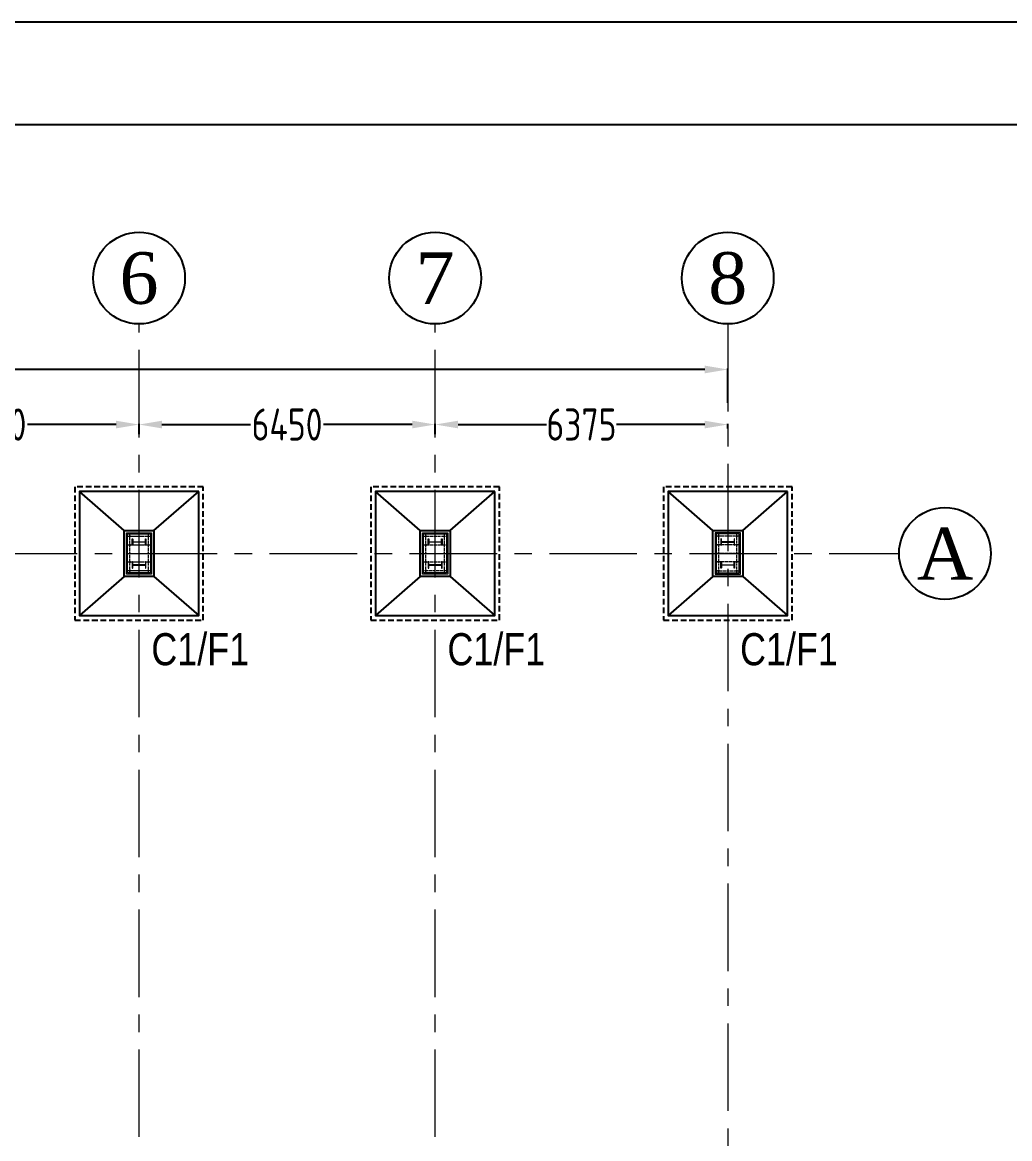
# Model space of a CAD drawing. Header units: millimetres. Extents: x 3470347 to 5996549, y -3470518 to 17149644.
# Drawn here: x 3866919 to 3888428, y 7345582 to 7369903 of the extents above; entities that cross this region are included whole.
import ezdxf
from ezdxf.enums import TextEntityAlignment as Align

# ---------------------------------------------------------------- set-up
doc = ezdxf.new("R2010")
doc.units = ezdxf.units.MM
doc.header["$MEASUREMENT"] = 0
doc.header["$PDMODE"] = 35
doc.header["$PDSIZE"] = -5
for name, pattern in [('CENTER', [50.800000000000004, 31.75, -6.35, 6.35, -6.35]), ('CENTERX2', [4, 2.5, -0.5, 0.5, -0.5]), ('HIDDEN', [0.375, 0.25, -0.125])]:
    doc.linetypes.add(name, pattern=pattern)
doc.layers.get('0').update_dxf_attribs({"linetype": 'CONTINUOUS', "lineweight": 25})
doc.layers.get('DEFPOINTS').update_dxf_attribs({"linetype": 'CONTINUOUS', "lineweight": 25})
for name, color, linetype, lineweight in [('CENTER', 8, 'CENTER', 0), ('GB', 2, 'CONTINUOUS', 20), ('NOTE', 7, 'CONTINUOUS', 25), ('SHEET', 7, 'CONTINUOUS', 15)]:
    doc.layers.add(name, color=color, linetype=linetype, lineweight=lineweight)
for name, color, linetype in [('CP', 2, 'CONTINUOUS'), ('GB PB', 1, 'CONTINUOUS'), ('YQ_AXIS', 4, 'CONTINUOUS')]:
    doc.layers.add(name, color=color, linetype=linetype)
doc.styles.add('Aerial', font='times.ttf')
doc.styles.add('DIM', font='geniso.shx', dxfattribs={"width": 0.85})
doc.styles.add('YQ_DIM', font='ARCHS.SHX', dxfattribs={"width": 0.8, "bigfont": 'HZDX.SHX'})
doc.dimstyles.new('ST-100', dxfattribs={"dimscale": 100, "dimtxt": 7, "dimasz": 5, "dimexe": 0.18, "dimexo": 0.0625, "dimgap": 0.2, "dimtad": 0, "dimdec": 0, "dimzin": 0, "dimdsep": 46, "dimtxsty": 'DIM', "dimblk": 'OPEN90', "dimcen": 0.09, "dimclrd": 256, "dimclrt": 7, "dimadec": 0, "dimazin": 0, "dimtfac": 1, "dimtdec": 0, "dimtofl": 0, "dimtmove": 0, "dimatfit": 3, "dimldrblk": 'OPEN90', "dimfxl": 1, "dimtolj": 1, "dimtzin": 0, "dimlwd": -1, "dimarcsym": 0})

# ---------------------------------------------------------------- blocks, each defined once
blk = doc.blocks.new('BP11')
at = {"layer": 'GB', "transparency": 33554483}
h = blk.add_hatch(color=3, dxfattribs=at)
h.dxf.hatch_style = 1
h.paths.add_polyline_path([(3812022.489916514, 7355150.468838083), (3812022.489916514, 7355148.068838082), (3812162.489916514, 7355148.068838082), (3812162.489916514, 7355150.468838083, 0.414213562373095), (3812152.489916514, 7355160.468838083), (3812096.239916514, 7355160.468838083), (3812096.239916514, 7355435.668838082), (3812152.489916514, 7355435.668838082, 0.414213562373095), (3812162.489916514, 7355445.668838082), (3812162.489916514, 7355448.068838082), (3812022.489916514, 7355448.068838082), (3812022.489916514, 7355445.668838082, 0.414213562373095), (3812032.489916514, 7355435.668838082), (3812088.739916514, 7355435.668838082), (3812088.739916514, 7355160.468838083), (3812032.489916514, 7355160.468838083, 0.4142135623458172)])
h = blk.add_hatch(color=3, dxfattribs=at)
h.dxf.hatch_style = 1
h.paths.add_polyline_path([(3812522.489916514, 7355148.068838082), (3812522.489916514, 7355150.468838083, -0.414213562373095), (3812532.489916514, 7355160.468838083), (3812588.739916514, 7355160.468838083), (3812588.739916514, 7355435.668838082), (3812532.489916514, 7355435.668838082, -0.414213562373095), (3812522.489916514, 7355445.668838082), (3812522.489916514, 7355448.068838082), (3812662.489916514, 7355448.068838082), (3812662.489916514, 7355445.668838082, -0.414213562373095), (3812652.489916514, 7355435.668838082), (3812596.239916514, 7355435.668838082), (3812596.239916514, 7355160.468838083), (3812652.489916514, 7355160.468838083, -0.4142135623458172), (3812662.489916514, 7355150.468838083), (3812662.489916514, 7355148.068838082)])
at = {"layer": 'GB', "color": 8, "linetype": 'CENTERX2', "ltscale": 20}
for p, q in [((3812767.489916514, 7355498.068838082), (3811917.489916514, 7355498.068838082)), ((3811967.489916514, 7355548.068838082), (3811967.489916514, 7355048.068838082)), ((3812157.489916514, 7355548.068838082), (3812157.489916514, 7355048.068838082)), ((3812342.489916514, 7355548.068838082), (3812342.489916514, 7355048.068838082)), ((3812527.489916514, 7355548.068838082), (3812527.489916514, 7355048.068838082)), ((3812717.489916514, 7355048.068838082), (3812717.489916514, 7355548.068838082)), ((3811917.489916514, 7355098.068838082), (3812767.489916514, 7355098.068838082))]:
    blk.add_line(p, q, dxfattribs=at)
at = {"layer": 'GB', "color": 4}
blk.add_lwpolyline([(3811892.489916514, 7355573.068838082), (3811892.489916514, 7355023.068838082), (3812792.489916514, 7355023.068838082), (3812792.489916514, 7355573.068838082)], close=True, dxfattribs=at)
at = {"layer": 'GB', "color": 5}
blk.add_lwpolyline([(3811917.489916514, 7355548.068838082), (3811917.489916514, 7355048.068838082), (3812767.489916514, 7355048.068838082), (3812767.489916514, 7355548.068838082)], close=True, dxfattribs=at)
at = {"layer": 'GB', "color": 3}
for points in [[(3812088.739916514, 7355160.468838083), (3812032.489916514, 7355160.468838083, 0.414213562373095), (3812022.489916514, 7355150.468838083), (3812022.489916514, 7355148.068838082), (3812162.489916514, 7355148.068838082), (3812162.489916514, 7355150.468838083, 0.414213562373095), (3812152.489916514, 7355160.468838083), (3812096.239916514, 7355160.468838083), (3812096.239916514, 7355435.668838082), (3812152.489916514, 7355435.668838082, 0.414213562373095), (3812162.489916514, 7355445.668838082), (3812162.489916514, 7355448.068838082), (3812022.489916514, 7355448.068838082), (3812022.489916514, 7355445.668838082, 0.414213562373095), (3812032.489916514, 7355435.668838082), (3812088.739916514, 7355435.668838082)], [(3812596.239916514, 7355160.468838083), (3812652.489916514, 7355160.468838083, -0.414213562373095), (3812662.489916514, 7355150.468838083), (3812662.489916514, 7355148.068838082), (3812522.489916514, 7355148.068838082), (3812522.489916514, 7355150.468838083, -0.414213562373095), (3812532.489916514, 7355160.468838083), (3812588.739916514, 7355160.468838083), (3812588.739916514, 7355435.668838082), (3812532.489916514, 7355435.668838082, -0.414213562373095), (3812522.489916514, 7355445.668838082), (3812522.489916514, 7355448.068838082), (3812662.489916514, 7355448.068838082), (3812662.489916514, 7355445.668838082, -0.414213562373095), (3812652.489916514, 7355435.668838082), (3812596.239916514, 7355435.668838082)]]:
    blk.add_lwpolyline(points, format="xyb", close=True, dxfattribs=at)
at = {"layer": 'GB'}
for centre in [(3811967.489916514, 7355498.068838082), (3812157.489916514, 7355498.068838082), (3812342.489916514, 7355498.068838082), (3812527.489916514, 7355498.068838082), (3812717.489916514, 7355498.068838082), (3811967.489916514, 7355098.068838082), (3812157.489916514, 7355098.068838082), (3812342.489916514, 7355098.068838082), (3812527.489916514, 7355098.068838082), (3812717.489916514, 7355098.068838082)]:
    blk.add_circle(centre, 12, dxfattribs=at)
blk = doc.blocks.new('*D98')
at = {"layer": 'DEFPOINTS', "color": 0}
for p in [(3869461.910111329, 7361140.288371683), (3863011.910111329, 7360768.837879426), (3869461.910111329, 7360927.323422789)]:
    blk.add_point(p, dxfattribs=at)
at = {"layer": 'GB PB', "color": 0, "lineweight": -2}
for p, q in [((3863011.910111329, 7360775.087879426), (3863011.910111329, 7361158.288371683)), ((3869461.910111329, 7360933.573422789), (3869461.910111329, 7361158.288371683))]:
    blk.add_line(p, q, dxfattribs=at)
at = {"layer": 'GB PB'}
for p, q in [((3863511.910111329, 7361140.288371683), (3865443.17585936, 7361140.288371683)), ((3868961.910111329, 7361140.288371683), (3867030.644363297, 7361140.288371683))]:
    blk.add_line(p, q, dxfattribs=at)
for points in [[(3863511.910111329, 7361223.621705016), (3863511.910111329, 7361056.95503835), (3863011.910111329, 7361140.288371683)], [(3868961.910111329, 7361056.95503835), (3868961.910111329, 7361223.621705016), (3869461.910111329, 7361140.288371683)]]:
    blk.add_solid(points, dxfattribs=at)
at = {"layer": 'GB PB', "color": 7, "insert": (3866236.910111329, 7361140.288371683), "char_height": 700, "attachment_point": 5, "style": 'DIM'}
blk.add_mtext('\\A1;6450', dxfattribs=at)
blk = doc.blocks.new('_Open90')
at = {"color": 0, "linetype": 'ByBlock', "lineweight": -2}
for p, q in [((-0.5, 0.5), (0, 0)), ((0, 0), (-1, 0)), ((0, 0), (-0.5, -0.5))]:
    blk.add_line(p, q, dxfattribs=at)
blk = doc.blocks.new('*D99')
at = {"layer": 'DEFPOINTS', "color": 0}
for p in [(3875911.910111329, 7361140.288371683), (3869461.910111329, 7360927.323422789), (3875911.910111329, 7360927.323422789)]:
    blk.add_point(p, dxfattribs=at)
at = {"layer": 'GB PB', "color": 0, "lineweight": -2}
for p, q in [((3869461.910111329, 7360933.573422789), (3869461.910111329, 7361158.288371683)), ((3875911.910111329, 7360933.573422789), (3875911.910111329, 7361158.288371683))]:
    blk.add_line(p, q, dxfattribs=at)
at = {"layer": 'GB PB'}
for p, q in [((3869961.910111329, 7361140.288371683), (3871893.17585936, 7361140.288371683)), ((3875411.910111329, 7361140.288371683), (3873480.644363297, 7361140.288371683))]:
    blk.add_line(p, q, dxfattribs=at)
for points in [[(3869961.910111329, 7361223.621705016), (3869961.910111329, 7361056.95503835), (3869461.910111329, 7361140.288371683)], [(3875411.910111329, 7361056.95503835), (3875411.910111329, 7361223.621705016), (3875911.910111329, 7361140.288371683)]]:
    blk.add_solid(points, dxfattribs=at)
at = {"layer": 'GB PB', "color": 7, "insert": (3872686.910111329, 7361140.288371683), "char_height": 700, "attachment_point": 5, "style": 'DIM'}
blk.add_mtext('\\A1;6450', dxfattribs=at)
blk = doc.blocks.new('*D100')
at = {"layer": 'DEFPOINTS', "color": 0}
for p in [(3882286.910111329, 7361140.288371683), (3882286.910111329, 7361046.187580311), (3875911.910111329, 7360927.323422789)]:
    blk.add_point(p, dxfattribs=at)
at = {"layer": 'GB PB', "color": 0, "lineweight": -2}
for p, q in [((3875911.910111329, 7360933.573422789), (3875911.910111329, 7361158.288371683)), ((3882286.910111329, 7361052.437580311), (3882286.910111329, 7361158.288371683))]:
    blk.add_line(p, q, dxfattribs=at)
at = {"layer": 'GB PB'}
for p, q in [((3876411.910111329, 7361140.288371683), (3878335.660111329, 7361140.288371683)), ((3881786.910111329, 7361140.288371683), (3879863.160111329, 7361140.288371683))]:
    blk.add_line(p, q, dxfattribs=at)
for points in [[(3876411.910111329, 7361223.621705016), (3876411.910111329, 7361056.95503835), (3875911.910111329, 7361140.288371683)], [(3881786.910111329, 7361056.95503835), (3881786.910111329, 7361223.621705016), (3882286.910111329, 7361140.288371683)]]:
    blk.add_solid(points, dxfattribs=at)
at = {"layer": 'GB PB', "color": 7, "insert": (3879099.410111329, 7361140.288371683), "char_height": 700, "attachment_point": 5, "style": 'DIM'}
blk.add_mtext('\\A1;6375', dxfattribs=at)
blk = doc.blocks.new('*D101')
at = {"layer": 'DEFPOINTS', "color": 0}
for p in [(3882286.910111329, 7362340.458779649), (3837286.910111329, 7361609.295630691), (3882286.910111329, 7361609.295630691)]:
    blk.add_point(p, dxfattribs=at)
at = {"layer": 'GB PB', "color": 0, "lineweight": -2}
for p, q in [((3837286.910111329, 7361615.545630691), (3837286.910111329, 7362358.458779649)), ((3882286.910111329, 7361615.545630691), (3882286.910111329, 7362358.458779649))]:
    blk.add_line(p, q, dxfattribs=at)
at = {"layer": 'GB PB'}
for p, q in [((3837786.910111329, 7362340.458779649), (3856524.160111329, 7362340.458779649)), ((3881786.910111329, 7362340.458779649), (3863049.660111329, 7362340.458779649))]:
    blk.add_line(p, q, dxfattribs=at)
for points in [[(3837786.910111329, 7362423.792112982), (3837786.910111329, 7362257.125446316), (3837286.910111329, 7362340.458779649)], [(3881786.910111329, 7362257.125446316), (3881786.910111329, 7362423.792112982), (3882286.910111329, 7362340.458779649)]]:
    blk.add_solid(points, dxfattribs=at)
at = {"layer": 'GB PB', "color": 7, "insert": (3859786.910111329, 7362340.458779649), "char_height": 700, "attachment_point": 5, "style": 'DIM'}
blk.add_mtext('\\A1;45000 COLUMN C/C', dxfattribs=at)

msp = doc.modelspace()

# ---------------------------------------------------------------- linework, layer by layer
at = {"color": 192, "lineweight": 25, "elevation": -6.651888002746349e-07}
msp.add_lwpolyline([(3826002.106639126, 7286863.648936957), (3943443.91667733, 7286863.648936957), (3943443.91667733, 7369903.397326129), (3826002.106639126, 7369903.397326129)], close=True, dxfattribs=at)
at = {"layer": 'CENTER', "ltscale": 60}
for p, q in [((3869461.910111329, 7327331.41594723), (3869461.910111329, 7363331.41594723)), ((3875911.910111329, 7327331.41594723), (3875911.910111329, 7363331.41594723)), ((3882286.910111329, 7363331.41594723), (3882286.910111329, 7327331.41594723)), ((3832683.123969736, 7358331.41594723), (3886019.025764427, 7358331.41594723))]:
    msp.add_line(p, q, dxfattribs=at)
at = {"layer": 'NOTE', "color": 7, "linetype": 'HIDDEN', "ltscale": 500}
for points in [[(3870861.910111329, 7359781.41594723), (3868061.910111329, 7359781.41594723), (3868061.910111329, 7356881.41594723), (3870861.910111329, 7356881.41594723)], [(3877311.910111329, 7359781.41594723), (3874511.910111329, 7359781.41594723), (3874511.910111329, 7356881.41594723), (3877311.910111329, 7356881.41594723)], [(3883686.910111329, 7359781.41594723), (3880886.910111329, 7359781.41594723), (3880886.910111329, 7356881.41594723), (3883686.910111329, 7356881.41594723)]]:
    msp.add_lwpolyline(points, close=True, dxfattribs=at)
at = {"layer": 'NOTE', "color": 30, "true_color": 0xf26722}
for points in [[(3870761.910111329, 7359681.41594723), (3868161.910111329, 7359681.41594723), (3868161.910111329, 7356981.41594723), (3870761.910111329, 7356981.41594723)], [(3877211.910111329, 7359681.41594723), (3874611.910111329, 7359681.41594723), (3874611.910111329, 7356981.41594723), (3877211.910111329, 7356981.41594723)], [(3883586.910111329, 7359681.41594723), (3880986.910111329, 7359681.41594723), (3880986.910111329, 7356981.41594723), (3883586.910111329, 7356981.41594723)], [(3869786.910111329, 7358831.41594723), (3869786.910111329, 7357831.41594723), (3869136.910111329, 7357831.41594723), (3869136.910111329, 7358831.41594723)], [(3876236.910111329, 7358831.41594723), (3876236.910111329, 7357831.41594723), (3875586.910111329, 7357831.41594723), (3875586.910111329, 7358831.41594723)], [(3882611.910111329, 7358831.41594723), (3882611.910111329, 7357831.41594723), (3881961.910111329, 7357831.41594723), (3881961.910111329, 7358831.41594723)]]:
    msp.add_lwpolyline(points, close=True, dxfattribs=at)
for points in [[(3869136.910111329, 7358831.41594723), (3868161.910111329, 7359681.41594723)], [(3869786.910111329, 7358831.41594723), (3870761.910111329, 7359681.41594723)], [(3875586.910111329, 7358831.41594723), (3874611.910111329, 7359681.41594723)], [(3876236.910111329, 7358831.41594723), (3877211.910111329, 7359681.41594723)], [(3881961.910111329, 7358831.41594723), (3880986.910111329, 7359681.41594723)], [(3882611.910111329, 7358831.41594723), (3883586.910111329, 7359681.41594723)], [(3869136.910111329, 7357831.41594723), (3868161.910111329, 7356981.41594723)], [(3869786.910111329, 7357831.41594723), (3870761.910111329, 7356981.41594723)], [(3875586.910111329, 7357831.41594723), (3874611.910111329, 7356981.41594723)], [(3876236.910111329, 7357831.41594723), (3877211.910111329, 7356981.41594723)], [(3881961.910111329, 7357831.41594723), (3880986.910111329, 7356981.41594723)], [(3882611.910111329, 7357831.41594723), (3883586.910111329, 7356981.41594723)]]:
    msp.add_lwpolyline(points, dxfattribs=at)
at = {"layer": 'SHEET', "color": 220, "lineweight": 25, "elevation": -6.651888002746349e-07}
msp.add_lwpolyline([(3828239.093495831, 7289096.441440156), (3941206.929818854, 7289096.441440156), (3941206.929818854, 7367670.604822922), (3828239.093495831, 7367670.604822922)], close=True, dxfattribs=at)
at = {"layer": 'YQ_AXIS', "color": 1}
for centre in [(3869461.910111329, 7364331.41594723), (3875911.910111329, 7364331.41594723), (3882286.910111329, 7364331.41594723), (3887019.025764427, 7358331.41594723)]:
    msp.add_circle(centre, 1000, dxfattribs=at)

# ---------------------------------------------------------------- block references
at = {"layer": 'GB', "xscale": -1, "rotation": 89.99999999999997}
for p in [(11224759.97894941, 11170673.90586374), (11231209.97894941, 11170673.90586374)]:
    msp.add_blockref('BP11', p, dxfattribs=at)
at = {"layer": 'GB', "rotation": 270}
msp.add_blockref('BP11', (-3473011.158726753, 11170673.90586374), dxfattribs=at)

# ---------------------------------------------------------------- texts
at = {"layer": 'CP', "transparency": 16777216, "char_height": 700, "attachment_point": 7, "style": 'YQ_DIM'}
for insert in [(3869729.97356407, 7355885.243611984), (3876179.97356407, 7355885.243611984), (3882554.97356407, 7355885.243611984)]:
    msp.add_mtext_dynamic_manual_height_columns('{\\fArial|b0|i0|c0|p34;\\C6;C1/F1}', width=302.8267394270123, gutter_width=2560.243088089701, heights=[-723.8744884038199], dxfattribs=dict(at, insert=insert))
at = {"layer": 'YQ_AXIS', "color": 1, "style": 'Aerial'}
for s, p in [('6', (3869461.910111329, 7364331.41594723)), ('7', (3875911.910111329, 7364331.41594723)), ('8', (3882286.910111329, 7364331.41594723)), ('A', (3887019.025764427, 7358331.41594723))]:
    msp.add_text(s, height=1125, dxfattribs=at).set_placement(p, align=Align.MIDDLE)

# ---------------------------------------------------------------- dimensions: what is measured, and where the dimension line sits
at = {"layer": 'GB PB'}
dim = msp.add_linear_dim(base=(3882286.910111329, 7362340.458779649), p1=(3837286.910111329, 7361609.295630691), p2=(3882286.910111329, 7361609.295630691), text='<> COLUMN C/C', dimstyle='ST-100', override={"dimtxt": 7, "dimasz": 5, "dimtxsty": 'DIM', "dimtmove": 1}, dxfattribs=at)
dim.commit()
dim.dimension.update_dxf_attribs({"geometry": '*D101', "text_midpoint": (3859786.910111329, 7362340.458779649)})
for base, p1, p2, picture, middle in [((3869461.910111329, 7361140.288371683), (3863011.910111329, 7360768.837879426), (3869461.910111329, 7360927.323422789), '*D98', (3866236.910111329, 7361140.288371683)), ((3875911.910111329, 7361140.288371683), (3869461.910111329, 7360927.323422789), (3875911.910111329, 7360927.323422789), '*D99', (3872686.910111329, 7361140.288371683)), ((3882286.910111329, 7361140.288371683), (3875911.910111329, 7360927.323422789), (3882286.910111329, 7361046.187580311), '*D100', (3879099.410111329, 7361140.288371683))]:
    dim = msp.add_linear_dim(base=base, p1=p1, p2=p2, dimstyle='ST-100', override={"dimtxt": 7, "dimasz": 5, "dimtmove": 1}, dxfattribs=at)
    dim.commit()
    dim.dimension.update_dxf_attribs({"geometry": picture, "text_midpoint": middle})

doc.saveas('drawing.dxf')
